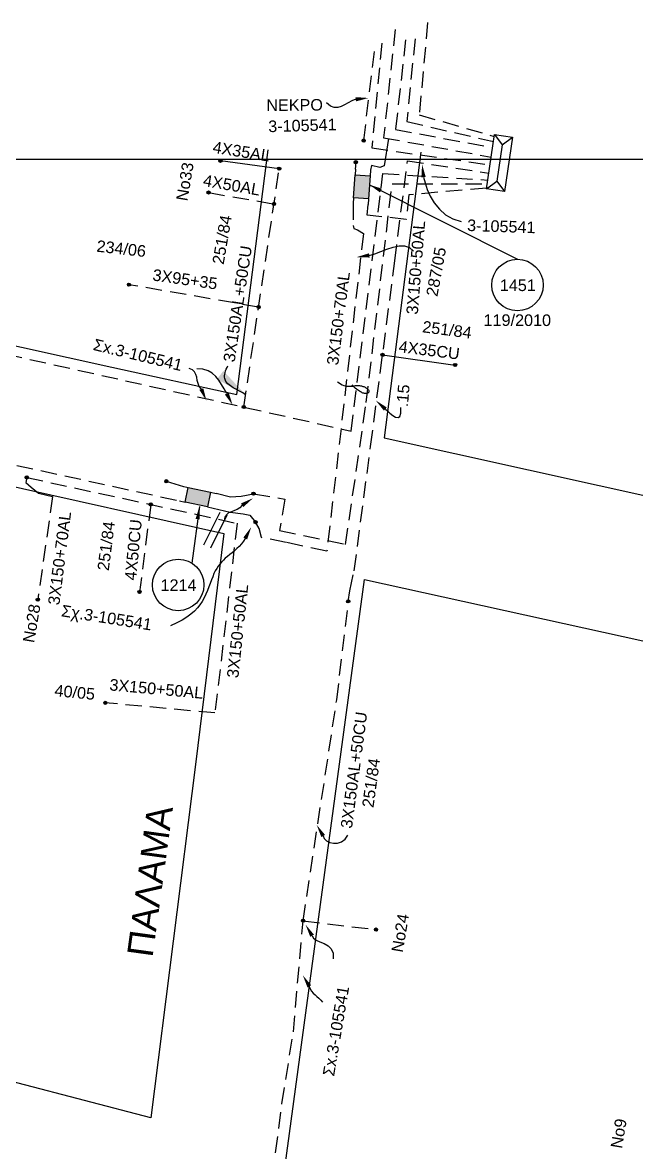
# Model space of a CAD drawing. Header units: millimetres. Extents: x 738 to 2138, y 37 to 533.
# Drawn here: x 937.8 to 985.5, y 442.5 to 530.3 of the extents above; entities that cross this region are included whole.
import ezdxf

# ---------------------------------------------------------------- set-up
doc = ezdxf.new("R2010")
doc.units = ezdxf.units.MM
doc.linetypes.add('DASHED', pattern=[19.05, 12.7, -6.35])
for name, color, linetype in [('Link Box 4 Διευθύνσεων', 7, 'Continuous'), ('Άγνωστα', 7, 'Continuous'), ('Γυμνά εναέρια ΧΤ   4x35CU', 7, 'Continuous'), ('Γυμνά εναέρια ΧΤ (3Φ)   4x35AL', 7, 'Continuous'), ('Επιγραφές - Σχήματα', 7, 'Continuous'), ('Καλώδια ΧΤ   3x150+50AL', 7, 'DASHED'), ('Καλώδια ΧΤ   3x150+70 AL', 7, 'DASHED'), ('Καλώδια ΧΤ   3x150AL+50CU', 7, 'DASHED'), ('Καλώδια ΧΤ   3x95+35 XLPE', 7, 'DASHED'), ('Καλώδια ΧΤ   4x50CU', 7, 'DASHED'), ('Συνδέσεις', 7, 'Continuous'), ('Τομή', 7, 'Continuous'), ('Υποσταθμός πόλεως', 7, 'Continuous'), ('Υπόβαθρο ΔΕΗ', 7, 'Continuous'), ('Υπόγεια Καλώδια Δικτύου ΧΤ   .15', 7, 'DASHED'), ('Υπόγεια καλώδια Παροχών ΧΤ   4x50AL', 7, 'DASHED')]:
    doc.layers.add(name, color=color, linetype=linetype)
doc.styles.add('arial', font='arial.ttf')
doc.styles.get("Standard").update_dxf_attribs({"font": 'arial.ttf'})
doc.linetypes.add('SYN_LINE', pattern='A,0.5,-0.0001,["/\\/\\/\\/",Standard,S=0.1,R=0,X=0,Y=-0.05],-0.25', length=0.7501)
doc.dimstyles.new('ISO-25', dxfattribs={"dimtxt": 2.5, "dimasz": 2.5, "dimexe": 1.25, "dimexo": 0.625, "dimtad": 1, "dimtxsty": 'Standard', "dimcen": 2.5, "dimadec": 0, "dimazin": 0, "dimtfac": 1, "dimtmove": 0, "dimatfit": 3, "dimfxl": 1, "dimarcsym": 0})

# ---------------------------------------------------------------- blocks, each defined once
blk = doc.blocks.new('_ΣΥΝΔΕΣΗ')
at = {"layer": 'Συνδέσεις', "linetype": 'SYN_LINE', "ltscale": 40}
blk.add_hatch(color=256, dxfattribs=at).paths.add_polyline_path([(-116.75, 2339.64, 1), (-117.75, 2339.64, 1)])
at = {"layer": 'Συνδέσεις'}
blk.add_circle((-117.25, 2339.64), 0.5, dxfattribs=at)
blk = doc.blocks.new('ΤΟΜΗ')
at = {"layer": 'Τομή', "ltscale": 40}
for p, q in [((-5.68, 0), (5.68, 0)), ((5.68, -2.33), (-5.68, -2.33))]:
    blk.add_line(p, q, dxfattribs=at)
blk = doc.blocks.new('LINK BOX 4 ΑΝΑΧΩΡΗΣΕΩΝ')
at = {"layer": 'Link Box 4 Διευθύνσεων', "ltscale": 40}
blk.add_hatch(color=256, dxfattribs=at).paths.add_polyline_path([(-3.54, 0), (-3.54, -4.67), (3.54, -4.67), (3.54, 0)])
for p, q in [((-3.54, 0), (-5.33, 0)), ((5.33, 0), (3.54, 0)), ((-3.54, -4.67), (-5.33, -4.67)), ((5.33, -4.67), (3.54, -4.67))]:
    blk.add_line(p, q, dxfattribs=at)
blk.add_lwpolyline([(-3.54, -4.67), (-3.54, 0), (3.54, 0), (3.54, -4.67)], close=True, dxfattribs=at)
blk = doc.blocks.new('ΥΠΟΣΤΑΘΜΟΣ ΠΟΛΕΩΣ')
at = {"layer": 'Υποσταθμός πόλεως', "linetype": 'Continuous', "ltscale": 40}
blk.add_lwpolyline([(-8.57, 2.82), (8.57, 2.82), (8.57, -2.82), (-8.57, -2.82)], close=True, dxfattribs=at)
for points in [[(-5.75, 0), (-8.57, 2.82)], [(5.75, 0), (8.57, 2.82)], [(-8.57, -2.82), (-5.75, 0)], [(-5.75, 0), (5.75, 0)], [(8.57, -2.82), (5.75, 0)]]:
    blk.add_lwpolyline(points, dxfattribs=at)
at = {"layer": 'Υποσταθμός πόλεως', "linetype": 'SYN_LINE', "ltscale": 40, "flags": 1}
for tag, p in [('ΜΕΤΑΣΧΗΜΑΤΙΣΜΟΣ', (10.6, 2.39)), ('ΙΣΧΥΣ', (10.58, -0.41)), ('ΑΡΙΘΜΟΣ', (10.7, -3.13))]:
    blk.add_attdef(tag, p, '', height=1.8, dxfattribs=at)

msp = doc.modelspace()

# ---------------------------------------------------------------- linework, layer by layer
at = {"layer": 'Άγνωστα', "color": 5, "linetype": 'DASHED', "ltscale": 0.1}
msp.add_lwpolyline([(969.237, 530.295), (968.591, 523.124), (974.426, 521.45)], dxfattribs=at)
at = {"layer": 'Άγνωστα', "color": 133, "linetype": 'DASHED', "ltscale": 0.1}
for points in [[(966.73, 529.753), (965.819, 521.344), (974.188, 519.845)], [(973.83, 517.424), (967.777, 516.916), (967.571, 515.006), (964.557, 515.321), (964.615, 516.163)]]:
    msp.add_lwpolyline(points, dxfattribs=at)
at = {"layer": 'Άγνωστα', "color": 30, "linetype": 'DASHED', "ltscale": 0.1}
msp.add_lwpolyline([(965.685, 528.687), (964.901, 520.561), (974.1, 519.237)], dxfattribs=at)
at = {"layer": 'Άγνωστα', "color": 85, "linetype": 'DASHED', "ltscale": 0.1}
msp.add_lwpolyline([(967.532, 528.957), (966.744, 521.99), (974.297, 520.58)], dxfattribs=at)
at = {"layer": 'Άγνωστα', "color": 2, "linetype": 'DASHED', "ltscale": 0.1}
msp.add_lwpolyline([(968.264, 529.033), (967.626, 522.608), (974.367, 521.054)], dxfattribs=at)
at = {"layer": 'Άγνωστα', "linetype": 'DASHED', "ltscale": 0.1}
msp.add_lwpolyline([(964.278, 521.121), (965.128, 528.191)], dxfattribs=at)
at = {"layer": 'Άγνωστα', "color": 133, "ltscale": 0.1}
for points in [[(966.191, 521.278), (965.863, 519.157), (965.517, 519.039), (964.888, 519.18), (964.799, 518.821)], [(952.57, 492.566), (953.89, 492.264), (954.913, 492.115), (955.427, 492.027), (955.874, 491.469)]]:
    msp.add_lwpolyline(points, dxfattribs=at)
at = {"layer": 'Άγνωστα', "ltscale": 0.1}
msp.add_lwpolyline([(963.635, 518.902), (963.667, 519.142), (963.669, 519.341)], dxfattribs=at)
at = {"layer": 'Άγνωστα', "color": 173, "ltscale": 0.1}
for points in [[(948.937, 494.654), (950.285, 494.255)], [(952.811, 493.736), (953.937, 493.449), (954.766, 493.499), (955.719, 493.686)]]:
    msp.add_lwpolyline(points, dxfattribs=at)
at = {"layer": 'Άγνωστα', "color": 1, "linetype": 'DASHED', "ltscale": 0.1}
msp.add_lwpolyline([(959.568, 460.503), (965.235, 459.813)], dxfattribs=at)
at = {"layer": 'Γυμνά εναέρια ΧΤ   4x35CU', "color": 1, "ltscale": 0.1}
msp.add_lwpolyline([(965.742, 504.467), (971.383, 503.686)], dxfattribs=at)
at = {"layer": 'Γυμνά εναέρια ΧΤ (3Φ)   4x35AL', "color": 27, "ltscale": 0.1}
msp.add_lwpolyline([(957.71, 518.943), (953.144, 519.554)], dxfattribs=at)
at = {"layer": 'Επιγραφές - Σχήματα'}
for points in [[(963.656, 524.337), (963.345, 524.223), (963.06, 524.072), (962.791, 523.914), (962.529, 523.779), (962.266, 523.697), (961.993, 523.699), (961.701, 523.813), (961.381, 524.071)], [(968.926, 518.289), (969.04, 517.84), (969.213, 517.334), (969.452, 516.804), (969.764, 516.278), (970.154, 515.788), (970.63, 515.363), (971.197, 515.034), (971.862, 514.832)], [(964.712, 512.204), (965.143, 512.333), (965.607, 512.509), (966.086, 512.695), (966.564, 512.856), (967.027, 512.956), (967.457, 512.957), (967.839, 512.825), (968.156, 512.523)], [(951.659, 501.822), (951.499, 502.023), (951.403, 502.251), (951.346, 502.492), (951.3, 502.732), (951.239, 502.957), (951.137, 503.154), (950.968, 503.307), (950.704, 503.403)], [(953.634, 501.469), (953.429, 501.832), (953.229, 502.184), (953.019, 502.513), (952.784, 502.806), (952.509, 503.053), (952.179, 503.242), (951.781, 503.362), (951.3, 503.4)], [(962.246, 502.386), (962.364, 502.291), (962.485, 502.213), (962.606, 502.152), (962.726, 502.107), (962.844, 502.074), (962.957, 502.052), (963.065, 502.04), (963.166, 502.035), (963.258, 502.036), (963.342, 502.041), (963.42, 502.05), (963.493, 502.061), (963.562, 502.072), (963.629, 502.082), (963.694, 502.091), (963.759, 502.097), (963.825, 502.098), (963.892, 502.096), (963.96, 502.089), (964.027, 502.079), (964.093, 502.065), (964.158, 502.049), (964.22, 502.029), (964.28, 502.007), (964.338, 501.982), (964.392, 501.955), (964.442, 501.926), (964.488, 501.897), (964.53, 501.866), (964.567, 501.836), (964.599, 501.805), (964.626, 501.775), (964.648, 501.746), (964.664, 501.718), (964.676, 501.69), (964.682, 501.664), (964.684, 501.639), (964.682, 501.615), (964.676, 501.592), (964.666, 501.571), (964.652, 501.551), (964.635, 501.532), (964.614, 501.515), (964.59, 501.501), (964.562, 501.488), (964.531, 501.479), (964.497, 501.472), (964.46, 501.468), (964.419, 501.468), (964.375, 501.472), (964.327, 501.48), (964.275, 501.492), (964.219, 501.51), (964.159, 501.534), (964.094, 501.564), (964.025, 501.601), (963.951, 501.644), (963.873, 501.695), (963.791, 501.753), (963.708, 501.817), (963.624, 501.889), (963.54, 501.967), (963.458, 502.052), (963.377, 502.144)], [(965.959, 500.265), (966.115, 500.121), (966.314, 499.942), (966.533, 499.768), (966.75, 499.64), (966.944, 499.597), (967.091, 499.681), (967.17, 499.932), (967.158, 500.391)], [(954.832, 492.791), (954.661, 492.6), (954.452, 492.468), (954.224, 492.372), (953.994, 492.287), (953.782, 492.189), (953.605, 492.057), (953.482, 491.864), (953.431, 491.589)], [(955.073, 490.207), (954.931, 489.986), (954.773, 489.782), (954.6, 489.594), (954.419, 489.419), (954.232, 489.255), (954.045, 489.1), (953.862, 488.952), (953.686, 488.808), (953.522, 488.667), (953.369, 488.524), (953.226, 488.378), (953.093, 488.224), (952.969, 488.06), (952.853, 487.882), (952.744, 487.688), (952.641, 487.474), (952.543, 487.238), (952.446, 486.984), (952.349, 486.716), (952.247, 486.438), (952.138, 486.154), (952.017, 485.87), (951.882, 485.59), (951.729, 485.318), (951.554, 485.057), (951.353, 484.807), (951.12, 484.565), (950.849, 484.329), (950.534, 484.099), (950.171, 483.87), (949.752, 483.642), (949.274, 483.412)], [(961.127, 467.091), (961.209, 466.883), (961.386, 466.71), (961.632, 466.587), (961.924, 466.526), (962.236, 466.539), (962.544, 466.641), (962.823, 466.842), (963.048, 467.157)], [(960.267, 459.338), (960.367, 459.146), (960.586, 458.996), (960.879, 458.864), (961.201, 458.723), (961.509, 458.546), (961.758, 458.308), (961.903, 457.982), (961.899, 457.542)], [(960.051, 455.405), (960.126, 455.209), (960.228, 455.037), (960.352, 454.885), (960.492, 454.744), (960.641, 454.609), (960.793, 454.474), (960.944, 454.333), (961.086, 454.179)]]:
    msp.add_lwpolyline(points, dxfattribs=at)
msp.add_lwpolyline([(747.163, 52.801), (1697.685, 43.148), (1697.685, 519.665), (747.163, 519.665)], close=True, dxfattribs=at)
for centre in [(976.225, 509.901), (949.859, 486.597)]:
    msp.add_circle(centre, 2, dxfattribs=at)
for points in [[(963.64, 524.503), (964.651, 524.435), (963.672, 524.171)], [(968.76, 518.27), (968.812, 519.283), (969.092, 518.309)], [(964.735, 512.038), (963.721, 512.069), (964.69, 512.369)], [(951.812, 501.889), (952.059, 500.906), (951.506, 501.756)], [(953.782, 501.544), (954.089, 500.578), (953.485, 501.393)], [(965.848, 500.141), (965.214, 500.932), (966.071, 500.389)], [(954.741, 492.931), (955.671, 493.336), (954.923, 492.651)], [(954.925, 490.284), (955.536, 491.093), (955.22, 490.13)], [(960.983, 467.007), (960.622, 467.954), (961.271, 467.176)], [(960.123, 459.254), (959.761, 460.201), (960.411, 459.422)], [(959.907, 455.32), (959.546, 456.267), (960.195, 455.489)]]:
    msp.add_solid(points, dxfattribs=at)
at = {"layer": 'Καλώδια ΧΤ   3x150+50AL', "color": 133, "ltscale": 0.1}
for points in [[(963.451, 516.244), (963.456, 514.532), (963.511, 514.282), (963.79, 514.184), (964.25, 513.906), (961.417, 489.213), (958.247, 489.898), (956.333, 490.279), (956.161, 490.99), (955.874, 491.469)], [(938.09, 494.95), (954.438, 491.387), (952.719, 476.651), (944.195, 477.432)]]:
    msp.add_lwpolyline(points, dxfattribs=at)
at = {"layer": 'Καλώδια ΧΤ   3x150+70 AL', "color": 27, "ltscale": 0.1}
msp.add_lwpolyline([(904.939, 518.505), (902.988, 511.208), (936.222, 503.535), (936.48, 504.538), (963.302, 498.555), (965.772, 518.559), (973.923, 518.056)], dxfattribs=at)
at = {"layer": 'Καλώδια ΧΤ   3x150+70 AL', "color": 173, "ltscale": 0.1}
msp.add_lwpolyline([(955.719, 493.686), (958.151, 493.271), (957.729, 490.817), (962.869, 489.751), (964.475, 500.775), (966.483, 517.771), (973.882, 517.777)], dxfattribs=at)
at = {"layer": 'Καλώδια ΧΤ   3x150+70 AL', "color": 133, "ltscale": 0.1}
msp.add_lwpolyline([(938.09, 494.95), (938.022, 494.566), (938.423, 494.183), (939.006, 493.736), (940.099, 493.458), (938.947, 485.45)], dxfattribs=at)
at = {"layer": 'Καλώδια ΧΤ   3x150AL+50CU', "color": 27, "ltscale": 0.1}
msp.add_lwpolyline([(954.954, 500.417), (957.71, 518.943)], dxfattribs=at)
at = {"layer": 'Καλώδια ΧΤ   3x150AL+50CU', "color": 1, "ltscale": 0.1}
msp.add_lwpolyline([(955.938, 429.55), (956.945, 438.691), (956.945, 438.691), (957.92, 446.283), (958.81, 451.86), (959.568, 460.503), (962.181, 477.681), (963.094, 485.32)], dxfattribs=at)
at = {"layer": 'Καλώδια ΧΤ   3x95+35 XLPE', "color": 27, "linetype": 'DASHED', "ltscale": 0.1}
msp.add_lwpolyline([(956.109, 508.183), (946.037, 509.928)], dxfattribs=at)
at = {"layer": 'Καλώδια ΧΤ   4x50CU', "color": 133, "ltscale": 0.1}
msp.add_lwpolyline([(947.73, 492.849), (946.856, 486.047)], dxfattribs=at)
at = {"layer": 'Υπόβαθρο ΔΕΗ', "ltscale": 0.1}
for points in [[(968.705, 520.23), (965.861, 498.04), (999.271, 490.616), (1024.559, 485.028), (1026.278, 503.061), (1028.525, 520.768)], [(916.977, 520.432), (914.774, 510.288), (927.238, 507.389), (944.699, 503.512), (954.416, 501.405), (956.859, 520.402)], [(901.826, 457.559), (906.772, 476.707), (912.226, 499.922), (935.535, 494.591), (953.408, 490.593), (951.211, 472.654), (947.734, 445.183), (927.08, 450.565), (901.826, 457.559)], [(964.326, 487.019), (1023.118, 474.071), (1017.722, 425.97), (958.17, 441.494), (964.326, 487.019)]]:
    msp.add_lwpolyline(points, dxfattribs=at)
at = {"layer": 'Υπόγεια Καλώδια Δικτύου ΧΤ   .15', "color": 1, "ltscale": 0.1}
msp.add_lwpolyline([(963.077, 485.319), (963.192, 486.145), (963.538, 487.697), (964.812, 497.367), (966.702, 511.793), (967.67, 519.551), (974.004, 518.603)], dxfattribs=at)
at = {"layer": 'Υπόγεια Καλώδια Δικτύου ΧΤ   .15', "color": 173, "ltscale": 0.1}
msp.add_lwpolyline([(880.183, 508.709), (880.03, 508.073), (880.354, 507.745), (880.919, 507.653), (894.462, 504.824), (909.145, 501.756), (910.566, 502.212), (911.432, 502.239), (912.264, 502.104), (912.942, 501.626), (913.122, 501.156), (949.97, 493.131)], dxfattribs=at)
at = {"layer": 'Υπόγεια καλώδια Παροχών ΧΤ   4x50AL', "color": 27, "ltscale": 0.1}
msp.add_lwpolyline([(952.22, 517.089), (957.303, 516.205)], dxfattribs=at)

# ---------------------------------------------------------------- block references
at = {"layer": 'Link Box 4 Διευθύνσεων'}
for p, xscale, yscale, zscale, rotation in [((963.543, 517.573), 0.2500000000001296, 0.2500000000001296, 0.2500000000001296, 86.04381540563271), ((951.267, 492.844), 0.2500000000000911, 0.2500000000000911, 0.2500000000000911, 167.9482889263321)]:
    msp.add_blockref('LINK BOX 4 ΑΝΑΧΩΡΗΣΕΩΝ', p, dxfattribs=dict(at, xscale=xscale, yscale=yscale, zscale=zscale, rotation=rotation))
at = {"layer": 'Συνδέσεις', "xscale": 0.25, "yscale": 0.25, "zscale": 0.25}
for p in [(993.59, -63.785), (982.456, -65.352), (987.023, -65.963), (992.971, -65.467), (981.532, -67.817), (986.615, -68.701), (975.349, -74.978), (985.422, -76.723), (995.054, -80.439), (1000.696, -81.22), (984.266, -84.489), (967.403, -89.956), (978.25, -90.252), (985.031, -91.22), (977.043, -92.057), (985.187, -93.437), (968.259, -99.456), (976.168, -98.859), (992.389, -99.587), (973.508, -107.474), (988.88, -124.403), (994.547, -125.093)]:
    msp.add_blockref('_ΣΥΝΔΕΣΗ', p, dxfattribs=at)
at = {"layer": 'Τομή', "xscale": 0.2500000000003064, "yscale": 0.2500000000003064, "zscale": 0.2500000000003064, "rotation": 63.84101456763663}
msp.add_blockref('ΤΟΜΗ', (952.484, 490.989), dxfattribs=at)
at = {"layer": 'Υποσταθμός πόλεως', "xscale": 0.2499999999999591, "yscale": 0.2499999999999591, "zscale": 0.2499999999999591, "rotation": 261.5718634906887}
msp.add_blockref('ΥΠΟΣΤΑΘΜΟΣ ΠΟΛΕΩΣ', (974.832, 519.386), dxfattribs=at)

# ---------------------------------------------------------------- texts
at = {"layer": 'Γυμνά εναέρια ΧΤ   4x35CU', "insert": (967.069, 505.584), "char_height": 0.9, "width": 84.18588, "attachment_point": 1, "rotation": 352.91492, "style": 'arial'}
msp.add_mtext('4X35CU', dxfattribs=at)
at = {"layer": 'Γυμνά εναέρια ΧΤ (3Φ)   4x35AL', "insert": (952.632, 521.083), "char_height": 0.9, "width": 84.18588, "attachment_point": 1, "rotation": 350.94343, "style": 'arial'}
msp.add_mtext('4X35AL', dxfattribs=at)
at = {"layer": 'Επιγραφές - Σχήματα', "attachment_point": 1, "style": 'arial'}
for s, insert, char_height, width, rotation in [('NEKPO', (956.703, 524.326), 0.9, 84.18588, 0.43837), ('No33', (949.687, 516.532), 0.9, 84.18588, 80.43783), ('No28', (937.777, 482.206), 0.9, 84.18588, 80.43783), ('ΠΑΛΑΜΑ', (945.877, 457.874), 2, 42.55033, 82.20897), ('No24', (966.421, 458.144), 0.9, 84.18588, 80.43783), ('No9', (983.454, 442.911), 0.9, 84.18588, 80.43783)]:
    msp.add_mtext(s, dxfattribs=dict(at, insert=insert, char_height=char_height, width=width, rotation=rotation))
at = {"layer": 'Επιγραφές - Σχήματα', "ltscale": 40, "char_height": 0.9, "width": 47.0228, "attachment_point": 1, "style": 'arial'}
for s, insert, rotation in [('{\\fArial|b0|i0|c161|p34;3-105541}', (956.843, 522.677), 1.67948), ('{\\fArial|b0|i0|c161|p34;251/84}', (952.502, 511.603), 80.32664), ('{\\fArial|b0|i0|c161|p34;3-105541}', (972.33, 515.004), 358.06646), ('{\\fArial|b0|i0|c161|p34;234/06}', (943.578, 513.392), 353.68984), ('{\\fArial|b0|i0|c161|p34;287/05}', (969.114, 509.125), 79.67768), ('{\\fArial|b0|i0|c161|p34;3X95+35}', (947.948, 511.156), 351.89102), ('{\\fArial|b0|i0|c161|p34;119/2010}', (973.592, 507.625), 359.90845), ('{\\fArial|b0|i0|c161|p34;251/84}', (968.905, 507.128), 352.5642), ('Σx.3-105541', (943.402, 505.743), 346.44518), ('{\\fArial|b0|i0|c161|p34;251/84}', (943.568, 487.774), 82.69268), ('Σχ.3-105541', (940.864, 485.058), 350.96537), ('{\\fArial|b0|i0|c161|p34;40/05}', (940.306, 478.861), 354.37433), ('{\\fArial|b0|i0|c161|p34;251/84}', (964.142, 469.373), 82.22345), ('Σx.3-105541', (961.083, 448.527), 80.34213)]:
    msp.add_mtext(s, dxfattribs=dict(at, insert=insert, rotation=rotation))
at = {"layer": 'Επιγραφές - Σχήματα', "char_height": 0.9, "width": 8.55915, "attachment_point": 1}
for s, insert in [('1451', (974.855, 510.334)), ('1214', (948.489, 487.031))]:
    msp.add_mtext(s, dxfattribs=dict(at, insert=insert))
at = {"layer": 'Καλώδια ΧΤ   3x150+50AL', "char_height": 0.9, "width": 84.18588, "attachment_point": 1, "style": 'arial'}
for insert, rotation in [((967.579, 507.656), 85.42102), ((953.636, 479.425), 83.88108), ((944.568, 479.306), 354.81135)]:
    msp.add_mtext('3X150+50AL', dxfattribs=dict(at, insert=insert, rotation=rotation))
at = {"layer": 'Καλώδια ΧΤ   3x150+70 AL', "char_height": 0.9, "width": 84.18588, "attachment_point": 1, "rotation": 82.73876, "style": 'arial'}
for insert in [(961.397, 503.742), (939.731, 485.108)]:
    msp.add_mtext('3X150+70AL', dxfattribs=dict(at, insert=insert))
at = {"layer": 'Καλώδια ΧΤ   3x150AL+50CU', "char_height": 0.9, "width": 84.18588, "attachment_point": 1, "style": 'arial'}
for insert, rotation in [((953.354, 503.998), 81.42972), ((962.471, 467.751), 82.45223)]:
    msp.add_mtext('3X150AL+50CU', dxfattribs=dict(at, insert=insert, rotation=rotation))
at = {"layer": 'Καλώδια ΧΤ   4x50CU', "insert": (945.694, 487.005), "char_height": 0.9, "width": 84.18588, "attachment_point": 1, "rotation": 84.55363, "style": 'arial'}
msp.add_mtext('4X50CU', dxfattribs=at)
at = {"layer": 'Υπόγεια Καλώδια Δικτύου ΧΤ   .15', "insert": (966.815, 500.47), "char_height": 0.9, "width": 84.18588, "attachment_point": 1, "rotation": 85.53939, "style": 'arial'}
msp.add_mtext('.15', dxfattribs=at)
at = {"layer": 'Υπόγεια καλώδια Παροχών ΧΤ   4x50AL', "insert": (951.897, 518.497), "char_height": 0.9, "width": 84.18588, "attachment_point": 1, "rotation": 350.11263, "style": 'arial'}
msp.add_mtext('4X50AL', dxfattribs=at)

# ---------------------------------------------------------------- leaders
at = {"layer": 'Επιγραφές - Σχήματα'}
for points in [[(964.721, 517.694), (976.225, 511.901)], [(951.508, 492.7), (950.922, 488.292)]]:
    msp.add_leader(points, dimstyle='ISO-25', override={"dimasz": 1, "dimgap": 0.625, "dimtad": 0}, dxfattribs=at)
at = {"layer": 'Επιγραφές - Σχήματα', "path_type": 1}
msp.add_leader([(955.096, 501.372), (953.482, 502.627), (953.498, 503.091), (953.714, 503.632)], dimstyle='ISO-25', override={"dimgap": 0.625, "dimtad": 0}, dxfattribs=at)

doc.saveas('drawing.dxf')
